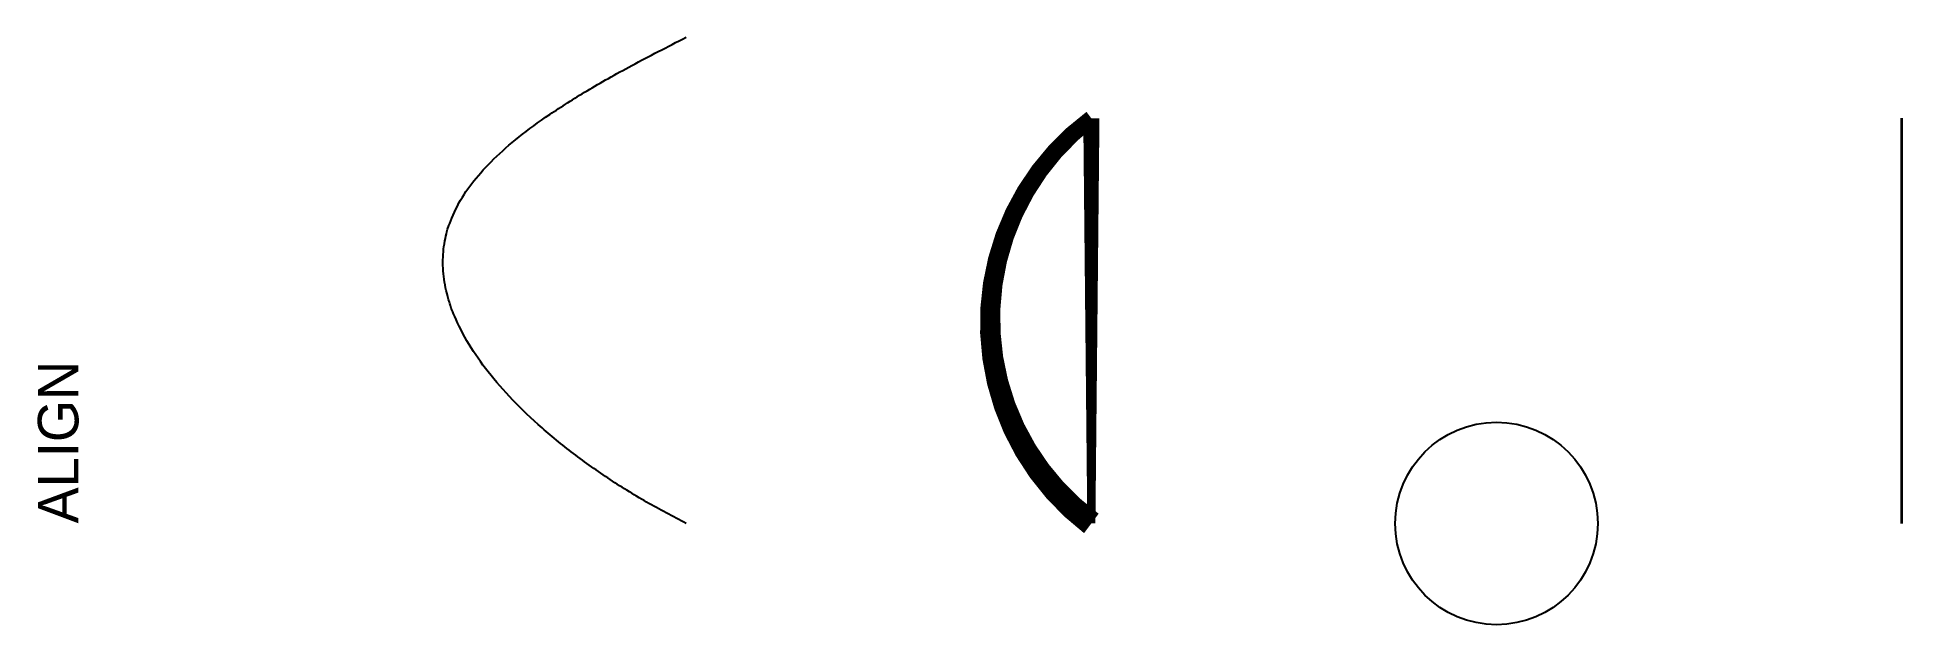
# Model space of a CAD drawing. Header units: millimetres. Extents: x -820 to 100, y 150 to 440.
import ezdxf

# ---------------------------------------------------------------- set-up
doc = ezdxf.new("R2010")
doc.units = ezdxf.units.MM

msp = doc.modelspace()

# ---------------------------------------------------------------- linework, layer by layer
at = {"color": 1, "lineweight": 35}
msp.add_line((100, 200), (100, 400), dxfattribs=at)
at = {"color": 3, "true_color": 0x00ff00}
msp.add_lwpolyline([(-300, 200, 4, 8, 0), (-300, 400, 8, 12, 0.5)], format="xyseb", close=True, dxfattribs=at)
msp.add_circle((-100, 200), 50)
msp.add_rational_spline([(-500, 200), (-660, 280), (-660, 360), (-500, 440)], [1, 0.8, 1.2, 1], degree=3)

# ---------------------------------------------------------------- texts
msp.add_text('ALIGN', height=20, rotation=90).set_placement((-800, 200))

doc.saveas('drawing.dxf')
